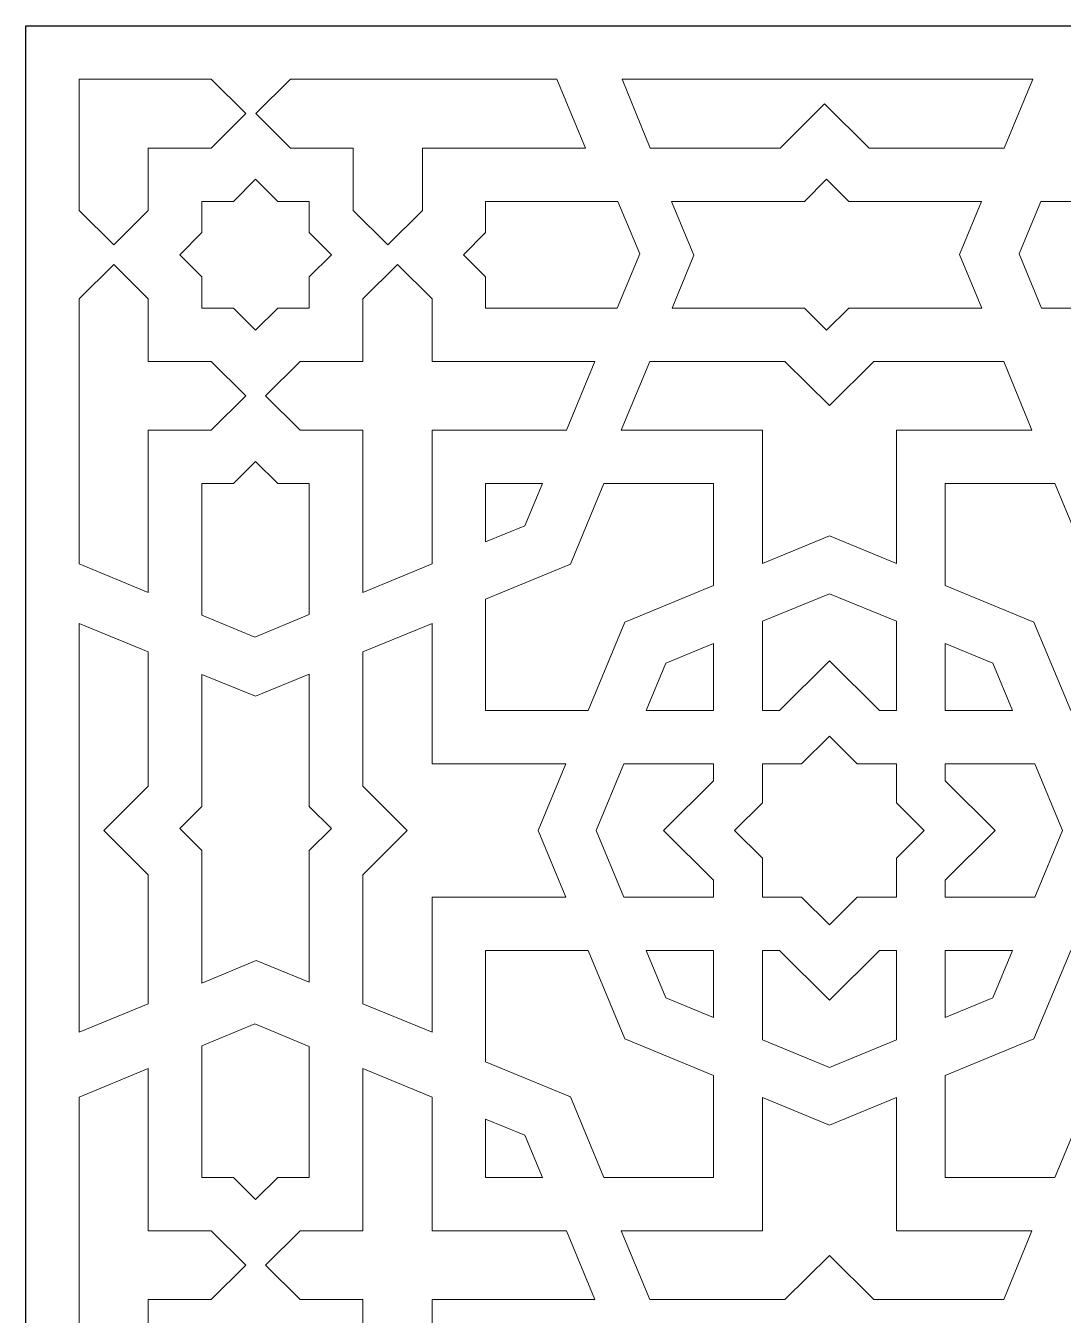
# Model space of a CAD drawing. Header units: millimetres. Extents: x -336 to 403, y -1299 to 1030.
# Drawn here: x -336 to 141, y 437 to 1030 of the extents above; entities that cross this region are included whole.
import ezdxf

# ---------------------------------------------------------------- set-up
doc = ezdxf.new("R2010")
doc.units = ezdxf.units.MM
doc.header["$MEASUREMENT"] = 0
doc.layers.add('Plan 1', color=7, linetype='Continuous')

msp = doc.modelspace()

# ---------------------------------------------------------------- linework, layer by layer
msp.add_lwpolyline([(-335.87, 1030.36), (403.21, 1030.36), (403.21, -1298.6), (-335.87, -1298.6)], close=True)
at = {"layer": 'Plan 1', "color": 250, "lineweight": 20}
for points, knots in [([(-311.33, 974.15), (-311.33, 974.15), (-311.33, 945.4), (-311.33, 945.4), (-311.33, 945.4), (-311.33, 945.4), (-295.42, 929.57), (-295.42, 929.57), (-295.42, 929.57), (-295.42, 929.57), (-279.52, 945.4), (-279.52, 945.4), (-279.52, 945.4), (-279.52, 945.4), (-279.52, 974.15), (-279.52, 974.15), (-279.52, 974.15), (-279.52, 974.15), (-279.52, 974.15), (-279.52, 974.15), (-279.52, 974.15), (-279.52, 974.15), (-279.52, 974.15), (-279.52, 974.15), (-279.52, 974.15), (-279.52, 974.15), (-250.63, 974.15), (-250.63, 974.15), (-250.63, 974.15), (-250.63, 974.15), (-234.72, 989.98), (-234.72, 989.98), (-234.72, 989.98), (-234.72, 989.98), (-250.63, 1005.82), (-250.63, 1005.82), (-250.63, 1005.82), (-250.63, 1005.82), (-279.52, 1005.82), (-279.52, 1005.82), (-279.52, 1005.82), (-279.52, 1005.82), (-311.33, 1005.82), (-311.33, 1005.82), (-311.33, 1005.82), (-311.33, 1005.82), (-311.33, 974.15), (-311.33, 974.15)], [0, 0, 0, 0, 0.076923, 0.076923, 0.076923, 0.076923, 0.153846, 0.153846, 0.153846, 0.153846, 0.230769, 0.230769, 0.230769, 0.230769, 0.307692, 0.307692, 0.307692, 0.307692, 0.384615, 0.384615, 0.384615, 0.384615, 0.461538, 0.461538, 0.461538, 0.461538, 0.538462, 0.538462, 0.538462, 0.538462, 0.615385, 0.615385, 0.615385, 0.615385, 0.692308, 0.692308, 0.692308, 0.692308, 0.769231, 0.769231, 0.769231, 0.769231, 0.846154, 0.846154, 0.846154, 0.846154, 1, 1, 1, 1]), ([(-153.46, 974.15), (-153.46, 974.15), (-153.46, 945.4), (-153.46, 945.4), (-153.46, 945.4), (-153.46, 945.4), (-169.36, 929.57), (-169.36, 929.57), (-169.36, 929.57), (-169.36, 929.57), (-185.27, 945.4), (-185.27, 945.4), (-185.27, 945.4), (-185.27, 945.4), (-185.27, 974.15), (-185.27, 974.15), (-185.27, 974.15), (-185.27, 974.15), (-185.27, 974.15), (-185.27, 974.15), (-185.27, 974.15), (-185.27, 974.15), (-185.27, 974.15), (-185.27, 974.15), (-185.27, 974.15), (-185.27, 974.15), (-214.16, 974.15), (-214.16, 974.15), (-214.16, 974.15), (-214.16, 974.15), (-230.06, 989.98), (-230.06, 989.98), (-230.06, 989.98), (-230.06, 989.98), (-214.16, 1005.82), (-214.16, 1005.82), (-214.16, 1005.82), (-214.16, 1005.82), (-185.27, 1005.82), (-185.27, 1005.82), (-185.27, 1005.82), (-185.27, 1005.82), (-153.46, 1005.82), (-153.46, 1005.82), (-153.46, 1005.82), (-153.46, 1005.82), (-92.5, 1005.82), (-92.5, 1005.82), (-92.5, 1005.82), (-92.5, 1005.82), (-92.5, 1005.82), (-92.5, 1005.82), (-92.5, 1005.82), (-92.5, 1005.82), (-91.68, 1005.82), (-91.68, 1005.82), (-91.68, 1005.82), (-91.68, 1005.82), (-78.5, 974.15), (-78.5, 974.15), (-78.5, 974.15), (-78.5, 974.15), (-79.32, 974.15), (-79.32, 974.15), (-79.32, 974.15), (-79.32, 974.15), (-79.32, 974.15), (-79.32, 974.15), (-79.32, 974.15), (-79.32, 974.15), (-153.46, 974.15), (-153.46, 974.15)], [0, 0, 0, 0, 0.052632, 0.052632, 0.052632, 0.052632, 0.105263, 0.105263, 0.105263, 0.105263, 0.157895, 0.157895, 0.157895, 0.157895, 0.210526, 0.210526, 0.210526, 0.210526, 0.263158, 0.263158, 0.263158, 0.263158, 0.315789, 0.315789, 0.315789, 0.315789, 0.368421, 0.368421, 0.368421, 0.368421, 0.421053, 0.421053, 0.421053, 0.421053, 0.473684, 0.473684, 0.473684, 0.473684, 0.526316, 0.526316, 0.526316, 0.526316, 0.578947, 0.578947, 0.578947, 0.578947, 0.631579, 0.631579, 0.631579, 0.631579, 0.684211, 0.684211, 0.684211, 0.684211, 0.736842, 0.736842, 0.736842, 0.736842, 0.789474, 0.789474, 0.789474, 0.789474, 0.842105, 0.842105, 0.842105, 0.842105, 0.894737, 0.894737, 0.894737, 0.894737, 1, 1, 1, 1]), ([(-61.68, 1005.81), (-61.68, 1005.81), (-48.69, 974.15), (-48.69, 974.15), (-48.69, 974.15), (-48.69, 974.15), (11.05, 974.15), (11.05, 974.15), (11.05, 974.15), (11.05, 974.15), (31.48, 994.49), (31.48, 994.49), (31.48, 994.49), (31.48, 994.49), (51.91, 974.15), (51.91, 974.15), (51.91, 974.15), (51.91, 974.15), (113.98, 974.15), (113.98, 974.15), (113.98, 974.15), (113.98, 974.15), (127.16, 1005.82), (127.16, 1005.82), (127.16, 1005.82), (127.16, 1005.82), (62.3, 1005.81), (62.3, 1005.81), (62.3, 1005.81), (62.3, 1005.81), (0.66, 1005.81), (0.66, 1005.81), (0.66, 1005.81), (0.66, 1005.81), (-61.68, 1005.81), (-61.68, 1005.81)], [0, 0, 0, 0, 0.1, 0.1, 0.1, 0.1, 0.2, 0.2, 0.2, 0.2, 0.3, 0.3, 0.3, 0.3, 0.4, 0.4, 0.4, 0.4, 0.5, 0.5, 0.5, 0.5, 0.6, 0.6, 0.6, 0.6, 0.7, 0.7, 0.7, 0.7, 0.8, 0.8, 0.8, 0.8, 1, 1, 1, 1]), ([(-254.86, 949.61), (-254.86, 949.61), (-240.41, 949.61), (-240.41, 949.61), (-240.41, 949.61), (-240.41, 949.61), (-230.2, 959.78), (-230.2, 959.78), (-230.2, 959.78), (-230.2, 959.78), (-219.99, 949.61), (-219.99, 949.61), (-219.99, 949.61), (-219.99, 949.61), (-205.54, 949.61), (-205.54, 949.61), (-205.54, 949.61), (-205.54, 949.61), (-205.54, 935.23), (-205.54, 935.23), (-205.54, 935.23), (-205.54, 935.23), (-195.33, 925.07), (-195.33, 925.07), (-195.33, 925.07), (-195.33, 925.07), (-205.54, 914.9), (-205.54, 914.9), (-205.54, 914.9), (-205.54, 914.9), (-205.54, 900.53), (-205.54, 900.53), (-205.54, 900.53), (-205.54, 900.53), (-219.99, 900.53), (-219.99, 900.53), (-219.99, 900.53), (-219.99, 900.53), (-230.2, 890.36), (-230.2, 890.36), (-230.2, 890.36), (-230.2, 890.36), (-240.41, 900.53), (-240.41, 900.53), (-240.41, 900.53), (-240.41, 900.53), (-254.86, 900.53), (-254.86, 900.53), (-254.86, 900.53), (-254.86, 900.53), (-254.86, 914.9), (-254.86, 914.9), (-254.86, 914.9), (-254.86, 914.9), (-265.07, 925.07), (-265.07, 925.07), (-265.07, 925.07), (-265.07, 925.07), (-254.86, 935.23), (-254.86, 935.23), (-254.86, 935.23), (-254.86, 935.23), (-254.86, 949.61), (-254.86, 949.61)], [0, 0, 0, 0, 0.058824, 0.058824, 0.058824, 0.058824, 0.117647, 0.117647, 0.117647, 0.117647, 0.176471, 0.176471, 0.176471, 0.176471, 0.235294, 0.235294, 0.235294, 0.235294, 0.294118, 0.294118, 0.294118, 0.294118, 0.352941, 0.352941, 0.352941, 0.352941, 0.411765, 0.411765, 0.411765, 0.411765, 0.470588, 0.470588, 0.470588, 0.470588, 0.529412, 0.529412, 0.529412, 0.529412, 0.588235, 0.588235, 0.588235, 0.588235, 0.647059, 0.647059, 0.647059, 0.647059, 0.705882, 0.705882, 0.705882, 0.705882, 0.764706, 0.764706, 0.764706, 0.764706, 0.823529, 0.823529, 0.823529, 0.823529, 0.882353, 0.882353, 0.882353, 0.882353, 1, 1, 1, 1]), ([(-254.86, 949.61), (-254.86, 949.61), (-240.41, 949.61), (-240.41, 949.61), (-240.41, 949.61), (-240.41, 949.61), (-230.2, 959.78), (-230.2, 959.78), (-230.2, 959.78), (-230.2, 959.78), (-219.99, 949.61), (-219.99, 949.61), (-219.99, 949.61), (-219.99, 949.61), (-205.54, 949.61), (-205.54, 949.61), (-205.54, 949.61), (-205.54, 949.61), (-205.54, 935.23), (-205.54, 935.23), (-205.54, 935.23), (-205.54, 935.23), (-195.33, 925.07), (-195.33, 925.07), (-195.33, 925.07), (-195.33, 925.07), (-205.54, 914.9), (-205.54, 914.9), (-205.54, 914.9), (-205.54, 914.9), (-205.54, 900.53), (-205.54, 900.53), (-205.54, 900.53), (-205.54, 900.53), (-219.99, 900.53), (-219.99, 900.53), (-219.99, 900.53), (-219.99, 900.53), (-230.2, 890.36), (-230.2, 890.36), (-230.2, 890.36), (-230.2, 890.36), (-240.41, 900.53), (-240.41, 900.53), (-240.41, 900.53), (-240.41, 900.53), (-254.86, 900.53), (-254.86, 900.53), (-254.86, 900.53), (-254.86, 900.53), (-254.86, 914.9), (-254.86, 914.9), (-254.86, 914.9), (-254.86, 914.9), (-265.07, 925.07), (-265.07, 925.07), (-265.07, 925.07), (-265.07, 925.07), (-254.86, 935.23), (-254.86, 935.23), (-254.86, 935.23), (-254.86, 935.23), (-254.86, 949.61), (-254.86, 949.61)], [0, 0, 0, 0, 0.058824, 0.058824, 0.058824, 0.058824, 0.117647, 0.117647, 0.117647, 0.117647, 0.176471, 0.176471, 0.176471, 0.176471, 0.235294, 0.235294, 0.235294, 0.235294, 0.294118, 0.294118, 0.294118, 0.294118, 0.352941, 0.352941, 0.352941, 0.352941, 0.411765, 0.411765, 0.411765, 0.411765, 0.470588, 0.470588, 0.470588, 0.470588, 0.529412, 0.529412, 0.529412, 0.529412, 0.588235, 0.588235, 0.588235, 0.588235, 0.647059, 0.647059, 0.647059, 0.647059, 0.705882, 0.705882, 0.705882, 0.705882, 0.764706, 0.764706, 0.764706, 0.764706, 0.823529, 0.823529, 0.823529, 0.823529, 0.882353, 0.882353, 0.882353, 0.882353, 1, 1, 1, 1]), ([(22.17, 900.53), (22.17, 900.53), (32.39, 890.36), (32.39, 890.36), (32.39, 890.36), (32.39, 890.36), (42.6, 900.53), (42.6, 900.53), (42.6, 900.53), (42.6, 900.53), (103.77, 900.53), (103.77, 900.53), (103.77, 900.53), (103.77, 900.53), (93.53, 925.13), (93.53, 925.13), (93.53, 925.13), (93.53, 925.13), (103.57, 949.61), (103.57, 949.61), (103.57, 949.61), (103.57, 949.61), (42.6, 949.61), (42.6, 949.61), (42.6, 949.61), (42.6, 949.61), (32.39, 959.78), (32.39, 959.78), (32.39, 959.78), (32.39, 959.78), (22.17, 949.61), (22.17, 949.61), (22.17, 949.61), (22.17, 949.61), (-38.99, 949.61), (-38.99, 949.61), (-38.99, 949.61), (-38.99, 949.61), (-28.66, 924.79), (-28.66, 924.79), (-28.66, 924.79), (-28.66, 924.79), (-38.62, 900.53), (-38.62, 900.53), (-38.62, 900.53), (-38.62, 900.53), (22.17, 900.53), (22.17, 900.53)], [0, 0, 0, 0, 0.076923, 0.076923, 0.076923, 0.076923, 0.153846, 0.153846, 0.153846, 0.153846, 0.230769, 0.230769, 0.230769, 0.230769, 0.307692, 0.307692, 0.307692, 0.307692, 0.384615, 0.384615, 0.384615, 0.384615, 0.461538, 0.461538, 0.461538, 0.461538, 0.538462, 0.538462, 0.538462, 0.538462, 0.615385, 0.615385, 0.615385, 0.615385, 0.692308, 0.692308, 0.692308, 0.692308, 0.769231, 0.769231, 0.769231, 0.769231, 0.846154, 0.846154, 0.846154, 0.846154, 1, 1, 1, 1]), ([(-124.42, 900.53), (-124.42, 900.53), (-124.42, 914.9), (-124.42, 914.9), (-124.42, 914.9), (-124.42, 914.9), (-134.63, 925.07), (-134.63, 925.07), (-134.63, 925.07), (-134.63, 925.07), (-124.42, 935.23), (-124.42, 935.23), (-124.42, 935.23), (-124.42, 935.23), (-124.42, 949.61), (-124.42, 949.61), (-124.42, 949.61), (-124.42, 949.61), (-63.57, 949.61), (-63.57, 949.61), (-63.57, 949.61), (-63.57, 949.61), (-53.52, 925.48), (-53.52, 925.48), (-53.52, 925.48), (-53.52, 925.48), (-63.91, 900.53), (-63.91, 900.53), (-63.91, 900.53), (-63.91, 900.53), (-124.42, 900.53), (-124.42, 900.53)], [0, 0, 0, 0, 0.111111, 0.111111, 0.111111, 0.111111, 0.222222, 0.222222, 0.222222, 0.222222, 0.333333, 0.333333, 0.333333, 0.333333, 0.444444, 0.444444, 0.444444, 0.444444, 0.555556, 0.555556, 0.555556, 0.555556, 0.666667, 0.666667, 0.666667, 0.666667, 0.777778, 0.777778, 0.777778, 0.777778, 1, 1, 1, 1]), ([(191.76, 900.53), (191.76, 900.53), (191.76, 914.9), (191.76, 914.9), (191.76, 914.9), (191.76, 914.9), (201.97, 925.07), (201.97, 925.07), (201.97, 925.07), (201.97, 925.07), (191.76, 935.23), (191.76, 935.23), (191.76, 935.23), (191.76, 935.23), (191.76, 949.61), (191.76, 949.61), (191.76, 949.61), (191.76, 949.61), (130.91, 949.61), (130.91, 949.61), (130.91, 949.61), (130.91, 949.61), (120.87, 925.48), (120.87, 925.48), (120.87, 925.48), (120.87, 925.48), (131.25, 900.53), (131.25, 900.53), (131.25, 900.53), (131.25, 900.53), (191.76, 900.53), (191.76, 900.53)], [0, 0, 0, 0, 0.111111, 0.111111, 0.111111, 0.111111, 0.222222, 0.222222, 0.222222, 0.222222, 0.333333, 0.333333, 0.333333, 0.333333, 0.444444, 0.444444, 0.444444, 0.444444, 0.555556, 0.555556, 0.555556, 0.555556, 0.666667, 0.666667, 0.666667, 0.666667, 0.777778, 0.777778, 0.777778, 0.777778, 1, 1, 1, 1]), ([(-279.52, 844.32), (-279.52, 844.32), (-250.63, 844.32), (-250.63, 844.32), (-250.63, 844.32), (-250.63, 844.32), (-234.72, 860.15), (-234.72, 860.15), (-234.72, 860.15), (-234.72, 860.15), (-250.63, 875.99), (-250.63, 875.99), (-250.63, 875.99), (-250.63, 875.99), (-279.52, 875.98), (-279.52, 875.98), (-279.52, 875.98), (-279.52, 875.98), (-279.52, 875.98), (-279.52, 875.98), (-279.52, 875.98), (-279.52, 875.98), (-279.52, 875.98), (-279.52, 875.98), (-279.52, 875.98), (-279.52, 875.98), (-279.52, 904.74), (-279.52, 904.74), (-279.52, 904.74), (-279.52, 904.74), (-295.42, 920.57), (-295.42, 920.57), (-295.42, 920.57), (-295.42, 920.57), (-311.33, 904.74), (-311.33, 904.74), (-311.33, 904.74), (-311.33, 904.74), (-311.33, 875.98), (-311.33, 875.98), (-311.33, 875.98), (-311.33, 875.98), (-311.33, 844.32), (-311.33, 844.32), (-311.33, 844.32), (-311.33, 844.32), (-311.33, 783.65), (-311.33, 783.65), (-311.33, 783.65), (-311.33, 783.65), (-311.33, 783.65), (-311.33, 783.65), (-311.33, 783.65), (-311.33, 783.65), (-311.33, 782.84), (-311.33, 782.84), (-311.33, 782.84), (-311.33, 782.84), (-279.52, 769.72), (-279.52, 769.72), (-279.52, 769.72), (-279.52, 769.72), (-279.52, 770.54), (-279.52, 770.54), (-279.52, 770.54), (-279.52, 770.54), (-279.52, 770.54), (-279.52, 770.54), (-279.52, 770.54), (-279.52, 770.54), (-279.52, 844.32), (-279.52, 844.32)], [0, 0, 0, 0, 0.052632, 0.052632, 0.052632, 0.052632, 0.105263, 0.105263, 0.105263, 0.105263, 0.157895, 0.157895, 0.157895, 0.157895, 0.210526, 0.210526, 0.210526, 0.210526, 0.263158, 0.263158, 0.263158, 0.263158, 0.315789, 0.315789, 0.315789, 0.315789, 0.368421, 0.368421, 0.368421, 0.368421, 0.421053, 0.421053, 0.421053, 0.421053, 0.473684, 0.473684, 0.473684, 0.473684, 0.526316, 0.526316, 0.526316, 0.526316, 0.578947, 0.578947, 0.578947, 0.578947, 0.631579, 0.631579, 0.631579, 0.631579, 0.684211, 0.684211, 0.684211, 0.684211, 0.736842, 0.736842, 0.736842, 0.736842, 0.789474, 0.789474, 0.789474, 0.789474, 0.842105, 0.842105, 0.842105, 0.842105, 0.894737, 0.894737, 0.894737, 0.894737, 1, 1, 1, 1]), ([(-180.88, 844.32), (-180.88, 844.32), (-209.77, 844.32), (-209.77, 844.32), (-209.77, 844.32), (-209.77, 844.32), (-225.68, 860.15), (-225.68, 860.15), (-225.68, 860.15), (-225.68, 860.15), (-209.77, 875.99), (-209.77, 875.99), (-209.77, 875.99), (-209.77, 875.99), (-180.88, 875.98), (-180.88, 875.98), (-180.88, 875.98), (-180.88, 875.98), (-180.88, 875.98), (-180.88, 875.98), (-180.88, 875.98), (-180.88, 875.98), (-180.88, 875.98), (-180.88, 875.98), (-180.88, 875.98), (-180.88, 875.98), (-180.89, 904.74), (-180.89, 904.74), (-180.89, 904.74), (-180.89, 904.74), (-164.98, 920.57), (-164.98, 920.57), (-164.98, 920.57), (-164.98, 920.57), (-149.07, 904.74), (-149.07, 904.74), (-149.07, 904.74), (-149.07, 904.74), (-149.07, 875.98), (-149.07, 875.98), (-149.07, 875.98), (-149.07, 875.98), (-74.94, 875.98), (-74.94, 875.98), (-74.94, 875.98), (-74.94, 875.98), (-74.94, 875.98), (-74.94, 875.98), (-74.94, 875.98), (-74.94, 875.98), (-74.12, 875.98), (-74.12, 875.98), (-74.12, 875.98), (-74.12, 875.98), (-87.3, 844.32), (-87.3, 844.32), (-87.3, 844.32), (-87.3, 844.32), (-88.12, 844.32), (-88.12, 844.32), (-88.12, 844.32), (-88.12, 844.32), (-88.12, 844.32), (-88.12, 844.32), (-88.12, 844.32), (-88.12, 844.32), (-149.07, 844.32), (-149.07, 844.32), (-149.07, 844.32), (-149.07, 844.32), (-149.07, 783.65), (-149.07, 783.65), (-149.07, 783.65), (-149.07, 783.65), (-149.07, 783.65), (-149.07, 783.65), (-149.07, 783.65), (-149.07, 783.65), (-149.07, 782.84), (-149.07, 782.84), (-149.07, 782.84), (-149.07, 782.84), (-180.88, 769.72), (-180.88, 769.72), (-180.88, 769.72), (-180.88, 769.72), (-180.88, 770.54), (-180.88, 770.54), (-180.88, 770.54), (-180.88, 770.54), (-180.88, 770.54), (-180.88, 770.54), (-180.88, 770.54), (-180.88, 770.54), (-180.88, 844.32), (-180.88, 844.32)], [0, 0, 0, 0, 0.04, 0.04, 0.04, 0.04, 0.08, 0.08, 0.08, 0.08, 0.12, 0.12, 0.12, 0.12, 0.16, 0.16, 0.16, 0.16, 0.2, 0.2, 0.2, 0.2, 0.24, 0.24, 0.24, 0.24, 0.28, 0.28, 0.28, 0.28, 0.32, 0.32, 0.32, 0.32, 0.36, 0.36, 0.36, 0.36, 0.4, 0.4, 0.4, 0.4, 0.44, 0.44, 0.44, 0.44, 0.48, 0.48, 0.48, 0.48, 0.52, 0.52, 0.52, 0.52, 0.56, 0.56, 0.56, 0.56, 0.6, 0.6, 0.6, 0.6, 0.64, 0.64, 0.64, 0.64, 0.68, 0.68, 0.68, 0.68, 0.72, 0.72, 0.72, 0.72, 0.76, 0.76, 0.76, 0.76, 0.8, 0.8, 0.8, 0.8, 0.84, 0.84, 0.84, 0.84, 0.88, 0.88, 0.88, 0.88, 0.92, 0.92, 0.92, 0.92, 1, 1, 1, 1]), ([(126.83, 844.32), (126.83, 844.32), (113.84, 875.98), (113.84, 875.98), (113.84, 875.98), (113.84, 875.98), (54.1, 875.98), (54.1, 875.98), (54.1, 875.98), (54.1, 875.98), (33.67, 855.65), (33.67, 855.65), (33.67, 855.65), (33.67, 855.65), (13.24, 875.98), (13.24, 875.98), (13.24, 875.98), (13.24, 875.98), (-48.83, 875.98), (-48.83, 875.98), (-48.83, 875.98), (-48.83, 875.98), (-62.01, 844.32), (-62.01, 844.32), (-62.01, 844.32), (-62.01, 844.32), (2.85, 844.32), (2.85, 844.32), (2.85, 844.32), (2.85, 844.32), (2.85, 783.04), (2.85, 783.04), (2.85, 783.04), (2.85, 783.04), (33.67, 795.74), (33.67, 795.74), (33.67, 795.74), (33.67, 795.74), (64.49, 783.04), (64.49, 783.04), (64.49, 783.04), (64.49, 783.04), (64.49, 844.32), (64.49, 844.32), (64.49, 844.32), (64.49, 844.32), (126.83, 844.32), (126.83, 844.32)], [0, 0, 0, 0, 0.076923, 0.076923, 0.076923, 0.076923, 0.153846, 0.153846, 0.153846, 0.153846, 0.230769, 0.230769, 0.230769, 0.230769, 0.307692, 0.307692, 0.307692, 0.307692, 0.384615, 0.384615, 0.384615, 0.384615, 0.461538, 0.461538, 0.461538, 0.461538, 0.538462, 0.538462, 0.538462, 0.538462, 0.615385, 0.615385, 0.615385, 0.615385, 0.692308, 0.692308, 0.692308, 0.692308, 0.769231, 0.769231, 0.769231, 0.769231, 0.846154, 0.846154, 0.846154, 0.846154, 1, 1, 1, 1]), ([(-205.54, 819.78), (-205.54, 819.78), (-219.99, 819.78), (-219.99, 819.78), (-219.99, 819.78), (-219.99, 819.78), (-230.2, 829.95), (-230.2, 829.95), (-230.2, 829.95), (-230.2, 829.95), (-240.41, 819.78), (-240.41, 819.78), (-240.41, 819.78), (-240.41, 819.78), (-254.86, 819.78), (-254.86, 819.78), (-254.86, 819.78), (-254.86, 819.78), (-254.86, 759.22), (-254.86, 759.22), (-254.86, 759.22), (-254.86, 759.22), (-230.61, 749.22), (-230.61, 749.22), (-230.61, 749.22), (-230.61, 749.22), (-205.54, 759.56), (-205.54, 759.56), (-205.54, 759.56), (-205.54, 759.56), (-205.54, 819.78), (-205.54, 819.78)], [0, 0, 0, 0, 0.111111, 0.111111, 0.111111, 0.111111, 0.222222, 0.222222, 0.222222, 0.222222, 0.333333, 0.333333, 0.333333, 0.333333, 0.444444, 0.444444, 0.444444, 0.444444, 0.555556, 0.555556, 0.555556, 0.555556, 0.666667, 0.666667, 0.666667, 0.666667, 0.777778, 0.777778, 0.777778, 0.777778, 1, 1, 1, 1]), ([(-98.33, 819.78), (-98.33, 819.78), (-106.38, 800.44), (-106.38, 800.44), (-106.38, 800.44), (-106.38, 800.44), (-124.42, 793), (-124.42, 793), (-124.42, 793), (-124.42, 793), (-124.42, 819.78), (-124.42, 819.78), (-124.42, 819.78), (-124.42, 819.78), (-98.33, 819.78), (-98.33, 819.78)], [0, 0, 0, 0, 0.2, 0.2, 0.2, 0.2, 0.4, 0.4, 0.4, 0.4, 0.6, 0.6, 0.6, 0.6, 1, 1, 1, 1]), ([(-19.62, 819.78), (-19.62, 819.78), (-19.62, 772.87), (-19.62, 772.87), (-19.62, 772.87), (-19.62, 772.87), (-60.39, 756.06), (-60.39, 756.06), (-60.39, 756.06), (-60.39, 756.06), (-77.28, 715.48), (-77.28, 715.48), (-77.28, 715.48), (-77.28, 715.48), (-124.42, 715.48), (-124.42, 715.48), (-124.42, 715.48), (-124.42, 715.48), (-124.42, 766.67), (-124.42, 766.67), (-124.42, 766.67), (-124.42, 766.67), (-85.45, 782.74), (-85.45, 782.74), (-85.45, 782.74), (-85.45, 782.74), (-70.03, 819.78), (-70.03, 819.78), (-70.03, 819.78), (-70.03, 819.78), (-19.62, 819.78), (-19.62, 819.78)], [0, 0, 0, 0, 0.111111, 0.111111, 0.111111, 0.111111, 0.222222, 0.222222, 0.222222, 0.222222, 0.333333, 0.333333, 0.333333, 0.333333, 0.444444, 0.444444, 0.444444, 0.444444, 0.555556, 0.555556, 0.555556, 0.555556, 0.666667, 0.666667, 0.666667, 0.666667, 0.777778, 0.777778, 0.777778, 0.777778, 1, 1, 1, 1]), ([(86.96, 819.78), (86.96, 819.78), (86.96, 772.87), (86.96, 772.87), (86.96, 772.87), (86.96, 772.87), (127.74, 756.06), (127.74, 756.06), (127.74, 756.06), (127.74, 756.06), (144.63, 715.48), (144.63, 715.48), (144.63, 715.48), (144.63, 715.48), (191.76, 715.48), (191.76, 715.48), (191.76, 715.48), (191.76, 715.48), (191.76, 766.67), (191.76, 766.67), (191.76, 766.67), (191.76, 766.67), (152.79, 782.74), (152.79, 782.74), (152.79, 782.74), (152.79, 782.74), (137.37, 819.78), (137.37, 819.78), (137.37, 819.78), (137.37, 819.78), (86.96, 819.78), (86.96, 819.78)], [0, 0, 0, 0, 0.111111, 0.111111, 0.111111, 0.111111, 0.222222, 0.222222, 0.222222, 0.222222, 0.333333, 0.333333, 0.333333, 0.333333, 0.444444, 0.444444, 0.444444, 0.444444, 0.555556, 0.555556, 0.555556, 0.555556, 0.666667, 0.666667, 0.666667, 0.666667, 0.777778, 0.777778, 0.777778, 0.777778, 1, 1, 1, 1]), ([(64.49, 715.48), (64.49, 715.48), (56.65, 715.48), (56.65, 715.48), (56.65, 715.48), (56.65, 715.48), (33.67, 738.35), (33.67, 738.35), (33.67, 738.35), (33.67, 738.35), (10.69, 715.48), (10.69, 715.48), (10.69, 715.48), (10.69, 715.48), (2.85, 715.48), (2.85, 715.48), (2.85, 715.48), (2.85, 715.48), (2.85, 756.47), (2.85, 756.47), (2.85, 756.47), (2.85, 756.47), (33.67, 769.18), (33.67, 769.18), (33.67, 769.18), (33.67, 769.18), (64.49, 756.47), (64.49, 756.47), (64.49, 756.47), (64.49, 756.47), (64.49, 715.48), (64.49, 715.48)], [0, 0, 0, 0, 0.111111, 0.111111, 0.111111, 0.111111, 0.222222, 0.222222, 0.222222, 0.222222, 0.333333, 0.333333, 0.333333, 0.333333, 0.444444, 0.444444, 0.444444, 0.444444, 0.555556, 0.555556, 0.555556, 0.555556, 0.666667, 0.666667, 0.666667, 0.666667, 0.777778, 0.777778, 0.777778, 0.777778, 1, 1, 1, 1]), ([(-311.33, 567.54), (-311.33, 567.54), (-279.52, 580.47), (-279.52, 580.47), (-279.52, 580.47), (-279.52, 580.47), (-279.52, 639.92), (-279.52, 639.92), (-279.52, 639.92), (-279.52, 639.92), (-299.94, 660.26), (-299.94, 660.26), (-299.94, 660.26), (-299.94, 660.26), (-279.52, 680.59), (-279.52, 680.59), (-279.52, 680.59), (-279.52, 680.59), (-279.52, 742.37), (-279.52, 742.37), (-279.52, 742.37), (-279.52, 742.37), (-311.33, 755.48), (-311.33, 755.48), (-311.33, 755.48), (-311.33, 755.48), (-311.33, 690.93), (-311.33, 690.93), (-311.33, 690.93), (-311.33, 690.93), (-311.33, 629.58), (-311.33, 629.58), (-311.33, 629.58), (-311.33, 629.58), (-311.33, 567.54), (-311.33, 567.54)], [0, 0, 0, 0, 0.1, 0.1, 0.1, 0.1, 0.2, 0.2, 0.2, 0.2, 0.3, 0.3, 0.3, 0.3, 0.4, 0.4, 0.4, 0.4, 0.5, 0.5, 0.5, 0.5, 0.6, 0.6, 0.6, 0.6, 0.7, 0.7, 0.7, 0.7, 0.8, 0.8, 0.8, 0.8, 1, 1, 1, 1]), ([(-149.07, 567.54), (-149.07, 567.54), (-180.88, 580.47), (-180.88, 580.47), (-180.88, 580.47), (-180.88, 580.47), (-180.88, 639.92), (-180.88, 639.92), (-180.88, 639.92), (-180.88, 639.92), (-160.46, 660.26), (-160.46, 660.26), (-160.46, 660.26), (-160.46, 660.26), (-180.88, 680.59), (-180.88, 680.59), (-180.88, 680.59), (-180.88, 680.59), (-180.88, 742.37), (-180.88, 742.37), (-180.88, 742.37), (-180.88, 742.37), (-149.07, 755.48), (-149.07, 755.48), (-149.07, 755.48), (-149.07, 755.48), (-149.07, 690.93), (-149.07, 690.93), (-149.07, 690.93), (-149.07, 690.93), (-87.5, 690.93), (-87.5, 690.93), (-87.5, 690.93), (-87.5, 690.93), (-100.26, 660.26), (-100.26, 660.26), (-100.26, 660.26), (-100.26, 660.26), (-87.5, 629.58), (-87.5, 629.58), (-87.5, 629.58), (-87.5, 629.58), (-149.07, 629.58), (-149.07, 629.58), (-149.07, 629.58), (-149.07, 629.58), (-149.07, 567.54), (-149.07, 567.54)], [0, 0, 0, 0, 0.076923, 0.076923, 0.076923, 0.076923, 0.153846, 0.153846, 0.153846, 0.153846, 0.230769, 0.230769, 0.230769, 0.230769, 0.307692, 0.307692, 0.307692, 0.307692, 0.384615, 0.384615, 0.384615, 0.384615, 0.461538, 0.461538, 0.461538, 0.461538, 0.538462, 0.538462, 0.538462, 0.538462, 0.615385, 0.615385, 0.615385, 0.615385, 0.692308, 0.692308, 0.692308, 0.692308, 0.769231, 0.769231, 0.769231, 0.769231, 0.846154, 0.846154, 0.846154, 0.846154, 1, 1, 1, 1]), ([(-19.62, 715.48), (-19.62, 715.48), (-50.59, 715.48), (-50.59, 715.48), (-50.59, 715.48), (-50.59, 715.48), (-41.52, 737.28), (-41.52, 737.28), (-41.52, 737.28), (-41.52, 737.28), (-19.62, 746.31), (-19.62, 746.31), (-19.62, 746.31), (-19.62, 746.31), (-19.62, 715.48), (-19.62, 715.48)], [0, 0, 0, 0, 0.2, 0.2, 0.2, 0.2, 0.4, 0.4, 0.4, 0.4, 0.6, 0.6, 0.6, 0.6, 1, 1, 1, 1]), ([(86.96, 715.48), (86.96, 715.48), (117.94, 715.48), (117.94, 715.48), (117.94, 715.48), (117.94, 715.48), (108.86, 737.28), (108.86, 737.28), (108.86, 737.28), (108.86, 737.28), (86.96, 746.31), (86.96, 746.31), (86.96, 746.31), (86.96, 746.31), (86.96, 715.48), (86.96, 715.48)], [0, 0, 0, 0, 0.2, 0.2, 0.2, 0.2, 0.4, 0.4, 0.4, 0.4, 0.6, 0.6, 0.6, 0.6, 1, 1, 1, 1]), ([(-205.54, 650.99), (-205.54, 650.99), (-195.33, 661.16), (-195.33, 661.16), (-195.33, 661.16), (-195.33, 661.16), (-205.54, 671.32), (-205.54, 671.32), (-205.54, 671.32), (-205.54, 671.32), (-205.54, 732.2), (-205.54, 732.2), (-205.54, 732.2), (-205.54, 732.2), (-230.27, 722.01), (-230.27, 722.01), (-230.27, 722.01), (-230.27, 722.01), (-254.86, 732.01), (-254.86, 732.01), (-254.86, 732.01), (-254.86, 732.01), (-254.86, 671.32), (-254.86, 671.32), (-254.86, 671.32), (-254.86, 671.32), (-265.07, 661.16), (-265.07, 661.16), (-265.07, 661.16), (-265.07, 661.16), (-254.86, 650.99), (-254.86, 650.99), (-254.86, 650.99), (-254.86, 650.99), (-254.86, 590.11), (-254.86, 590.11), (-254.86, 590.11), (-254.86, 590.11), (-229.92, 600.4), (-229.92, 600.4), (-229.92, 600.4), (-229.92, 600.4), (-205.54, 590.49), (-205.54, 590.49), (-205.54, 590.49), (-205.54, 590.49), (-205.54, 650.99), (-205.54, 650.99)], [0, 0, 0, 0, 0.076923, 0.076923, 0.076923, 0.076923, 0.153846, 0.153846, 0.153846, 0.153846, 0.230769, 0.230769, 0.230769, 0.230769, 0.307692, 0.307692, 0.307692, 0.307692, 0.384615, 0.384615, 0.384615, 0.384615, 0.461538, 0.461538, 0.461538, 0.461538, 0.538462, 0.538462, 0.538462, 0.538462, 0.615385, 0.615385, 0.615385, 0.615385, 0.692308, 0.692308, 0.692308, 0.692308, 0.769231, 0.769231, 0.769231, 0.769231, 0.846154, 0.846154, 0.846154, 0.846154, 1, 1, 1, 1]), ([(77.26, 660.26), (77.26, 660.26), (77.26, 660.26), (77.26, 660.26), (77.26, 660.26), (77.26, 660.26), (77.26, 660.26), (77.26, 660.26), (77.26, 660.26), (77.26, 660.26), (77.26, 660.26), (77.26, 660.26), (77.26, 660.26), (77.26, 660.26), (64.49, 672.96), (64.49, 672.96), (64.49, 672.96), (64.49, 672.96), (64.49, 690.93), (64.49, 690.93), (64.49, 690.93), (64.49, 690.93), (64.49, 690.93), (64.49, 690.93), (64.49, 690.93), (64.49, 690.93), (46.44, 690.93), (46.44, 690.93), (46.44, 690.93), (46.44, 690.93), (33.67, 703.64), (33.67, 703.64), (33.67, 703.64), (33.67, 703.64), (33.67, 703.64), (33.67, 703.64), (33.67, 703.64), (33.67, 703.64), (20.9, 690.93), (20.9, 690.93), (20.9, 690.93), (20.9, 690.93), (2.85, 690.93), (2.85, 690.93), (2.85, 690.93), (2.85, 690.93), (2.85, 690.93), (2.85, 690.93), (2.85, 690.93), (2.85, 690.93), (2.85, 690.93), (2.85, 690.93), (2.85, 690.93), (2.85, 690.93), (2.85, 672.96), (2.85, 672.96), (2.85, 672.96), (2.85, 672.96), (-9.92, 660.26), (-9.92, 660.26), (-9.92, 660.26), (-9.92, 660.26), (-9.92, 660.26), (-9.92, 660.26), (-9.92, 660.26), (-9.92, 660.26), (-9.92, 660.26), (-9.92, 660.26), (-9.92, 660.26), (-9.92, 660.26), (-9.92, 660.26), (-9.92, 660.26), (-9.92, 660.26), (-9.92, 660.26), (-9.92, 660.26), (-9.92, 660.26), (-9.92, 660.26), (-9.92, 660.26), (-9.92, 660.26), (-9.92, 660.26), (-9.92, 660.26), (-9.92, 660.26), (-9.92, 660.26), (-9.92, 660.26), (-9.92, 660.26), (-9.92, 660.26), (-9.92, 660.26), (-9.92, 660.26), (-9.92, 660.26), (-9.92, 660.26), (2.85, 647.55), (2.85, 647.55), (2.85, 647.55), (2.85, 647.55), (2.85, 629.58), (2.85, 629.58), (2.85, 629.58), (2.85, 629.58), (2.85, 629.58), (2.85, 629.58), (2.85, 629.58), (2.85, 629.58), (20.9, 629.58), (20.9, 629.58), (20.9, 629.58), (20.9, 629.58), (33.67, 616.87), (33.67, 616.87), (33.67, 616.87), (33.67, 616.87), (33.67, 616.87), (33.67, 616.87), (33.67, 616.87), (33.67, 616.87), (33.67, 616.87), (33.67, 616.87), (33.67, 616.87), (33.67, 616.87), (46.44, 629.58), (46.44, 629.58), (46.44, 629.58), (46.44, 629.58), (64.49, 629.58), (64.49, 629.58), (64.49, 629.58), (64.49, 629.58), (64.49, 629.58), (64.49, 629.58), (64.49, 629.58), (64.49, 629.58), (64.49, 629.58), (64.49, 629.58), (64.49, 629.58), (64.49, 629.58), (64.49, 629.58), (64.49, 629.58), (64.49, 629.58), (64.49, 629.58), (64.49, 629.58), (64.49, 629.58), (64.49, 629.58), (64.49, 629.58), (64.49, 647.55), (64.49, 647.55), (64.49, 647.55), (64.49, 647.55), (77.26, 660.26), (77.26, 660.26), (77.26, 660.26), (77.26, 660.26), (77.26, 660.26), (77.26, 660.26), (77.26, 660.26), (77.26, 660.26), (77.26, 660.26), (77.26, 660.26)], [0, 0, 0, 0, 0.025, 0.025, 0.025, 0.025, 0.05, 0.05, 0.05, 0.05, 0.075, 0.075, 0.075, 0.075, 0.1, 0.1, 0.1, 0.1, 0.125, 0.125, 0.125, 0.125, 0.15, 0.15, 0.15, 0.15, 0.175, 0.175, 0.175, 0.175, 0.2, 0.2, 0.2, 0.2, 0.225, 0.225, 0.225, 0.225, 0.25, 0.25, 0.25, 0.25, 0.275, 0.275, 0.275, 0.275, 0.3, 0.3, 0.3, 0.3, 0.325, 0.325, 0.325, 0.325, 0.35, 0.35, 0.35, 0.35, 0.375, 0.375, 0.375, 0.375, 0.4, 0.4, 0.4, 0.4, 0.425, 0.425, 0.425, 0.425, 0.45, 0.45, 0.45, 0.45, 0.475, 0.475, 0.475, 0.475, 0.5, 0.5, 0.5, 0.5, 0.525, 0.525, 0.525, 0.525, 0.55, 0.55, 0.55, 0.55, 0.575, 0.575, 0.575, 0.575, 0.6, 0.6, 0.6, 0.6, 0.625, 0.625, 0.625, 0.625, 0.65, 0.65, 0.65, 0.65, 0.675, 0.675, 0.675, 0.675, 0.7, 0.7, 0.7, 0.7, 0.725, 0.725, 0.725, 0.725, 0.75, 0.75, 0.75, 0.75, 0.775, 0.775, 0.775, 0.775, 0.8, 0.8, 0.8, 0.8, 0.825, 0.825, 0.825, 0.825, 0.85, 0.85, 0.85, 0.85, 0.875, 0.875, 0.875, 0.875, 0.9, 0.9, 0.9, 0.9, 0.925, 0.925, 0.925, 0.925, 0.95, 0.95, 0.95, 0.95, 1, 1, 1, 1]), ([(-19.62, 629.58), (-19.62, 629.58), (-19.62, 637.38), (-19.62, 637.38), (-19.62, 637.38), (-19.62, 637.38), (-42.6, 660.26), (-42.6, 660.26), (-42.6, 660.26), (-42.6, 660.26), (-19.62, 683.13), (-19.62, 683.13), (-19.62, 683.13), (-19.62, 683.13), (-19.62, 690.93), (-19.62, 690.93), (-19.62, 690.93), (-19.62, 690.93), (-60.81, 690.93), (-60.81, 690.93), (-60.81, 690.93), (-60.81, 690.93), (-73.58, 660.26), (-73.58, 660.26), (-73.58, 660.26), (-73.58, 660.26), (-60.81, 629.58), (-60.81, 629.58), (-60.81, 629.58), (-60.81, 629.58), (-19.62, 629.58), (-19.62, 629.58)], [0, 0, 0, 0, 0.111111, 0.111111, 0.111111, 0.111111, 0.222222, 0.222222, 0.222222, 0.222222, 0.333333, 0.333333, 0.333333, 0.333333, 0.444444, 0.444444, 0.444444, 0.444444, 0.555556, 0.555556, 0.555556, 0.555556, 0.666667, 0.666667, 0.666667, 0.666667, 0.777778, 0.777778, 0.777778, 0.777778, 1, 1, 1, 1]), ([(86.96, 629.58), (86.96, 629.58), (86.96, 637.38), (86.96, 637.38), (86.96, 637.38), (86.96, 637.38), (109.94, 660.26), (109.94, 660.26), (109.94, 660.26), (109.94, 660.26), (86.96, 683.13), (86.96, 683.13), (86.96, 683.13), (86.96, 683.13), (86.96, 690.93), (86.96, 690.93), (86.96, 690.93), (86.96, 690.93), (128.15, 690.93), (128.15, 690.93), (128.15, 690.93), (128.15, 690.93), (140.92, 660.26), (140.92, 660.26), (140.92, 660.26), (140.92, 660.26), (128.15, 629.58), (128.15, 629.58), (128.15, 629.58), (128.15, 629.58), (86.96, 629.58), (86.96, 629.58)], [0, 0, 0, 0, 0.111111, 0.111111, 0.111111, 0.111111, 0.222222, 0.222222, 0.222222, 0.222222, 0.333333, 0.333333, 0.333333, 0.333333, 0.444444, 0.444444, 0.444444, 0.444444, 0.555556, 0.555556, 0.555556, 0.555556, 0.666667, 0.666667, 0.666667, 0.666667, 0.777778, 0.777778, 0.777778, 0.777778, 1, 1, 1, 1]), ([(-19.62, 500.73), (-19.62, 500.73), (-19.62, 547.64), (-19.62, 547.64), (-19.62, 547.64), (-19.62, 547.64), (-60.39, 564.45), (-60.39, 564.45), (-60.39, 564.45), (-60.39, 564.45), (-77.28, 605.04), (-77.28, 605.04), (-77.28, 605.04), (-77.28, 605.04), (-124.42, 605.04), (-124.42, 605.04), (-124.42, 605.04), (-124.42, 605.04), (-124.42, 553.84), (-124.42, 553.84), (-124.42, 553.84), (-124.42, 553.84), (-85.45, 537.77), (-85.45, 537.77), (-85.45, 537.77), (-85.45, 537.77), (-70.03, 500.73), (-70.03, 500.73), (-70.03, 500.73), (-70.03, 500.73), (-19.62, 500.73), (-19.62, 500.73)], [0, 0, 0, 0, 0.111111, 0.111111, 0.111111, 0.111111, 0.222222, 0.222222, 0.222222, 0.222222, 0.333333, 0.333333, 0.333333, 0.333333, 0.444444, 0.444444, 0.444444, 0.444444, 0.555556, 0.555556, 0.555556, 0.555556, 0.666667, 0.666667, 0.666667, 0.666667, 0.777778, 0.777778, 0.777778, 0.777778, 1, 1, 1, 1]), ([(-19.62, 605.04), (-19.62, 605.04), (-50.59, 605.04), (-50.59, 605.04), (-50.59, 605.04), (-50.59, 605.04), (-41.52, 583.23), (-41.52, 583.23), (-41.52, 583.23), (-41.52, 583.23), (-19.62, 574.2), (-19.62, 574.2), (-19.62, 574.2), (-19.62, 574.2), (-19.62, 605.04), (-19.62, 605.04)], [0, 0, 0, 0, 0.2, 0.2, 0.2, 0.2, 0.4, 0.4, 0.4, 0.4, 0.6, 0.6, 0.6, 0.6, 1, 1, 1, 1]), ([(64.49, 605.04), (64.49, 605.04), (56.65, 605.04), (56.65, 605.04), (56.65, 605.04), (56.65, 605.04), (33.67, 582.16), (33.67, 582.16), (33.67, 582.16), (33.67, 582.16), (10.69, 605.04), (10.69, 605.04), (10.69, 605.04), (10.69, 605.04), (2.85, 605.04), (2.85, 605.04), (2.85, 605.04), (2.85, 605.04), (2.85, 564.04), (2.85, 564.04), (2.85, 564.04), (2.85, 564.04), (33.67, 551.33), (33.67, 551.33), (33.67, 551.33), (33.67, 551.33), (64.49, 564.04), (64.49, 564.04), (64.49, 564.04), (64.49, 564.04), (64.49, 605.04), (64.49, 605.04)], [0, 0, 0, 0, 0.111111, 0.111111, 0.111111, 0.111111, 0.222222, 0.222222, 0.222222, 0.222222, 0.333333, 0.333333, 0.333333, 0.333333, 0.444444, 0.444444, 0.444444, 0.444444, 0.555556, 0.555556, 0.555556, 0.555556, 0.666667, 0.666667, 0.666667, 0.666667, 0.777778, 0.777778, 0.777778, 0.777778, 1, 1, 1, 1]), ([(86.96, 500.73), (86.96, 500.73), (86.96, 547.64), (86.96, 547.64), (86.96, 547.64), (86.96, 547.64), (127.74, 564.45), (127.74, 564.45), (127.74, 564.45), (127.74, 564.45), (144.63, 605.04), (144.63, 605.04), (144.63, 605.04), (144.63, 605.04), (191.76, 605.04), (191.76, 605.04), (191.76, 605.04), (191.76, 605.04), (191.76, 553.84), (191.76, 553.84), (191.76, 553.84), (191.76, 553.84), (152.79, 537.77), (152.79, 537.77), (152.79, 537.77), (152.79, 537.77), (137.37, 500.73), (137.37, 500.73), (137.37, 500.73), (137.37, 500.73), (86.96, 500.73), (86.96, 500.73)], [0, 0, 0, 0, 0.111111, 0.111111, 0.111111, 0.111111, 0.222222, 0.222222, 0.222222, 0.222222, 0.333333, 0.333333, 0.333333, 0.333333, 0.444444, 0.444444, 0.444444, 0.444444, 0.555556, 0.555556, 0.555556, 0.555556, 0.666667, 0.666667, 0.666667, 0.666667, 0.777778, 0.777778, 0.777778, 0.777778, 1, 1, 1, 1]), ([(86.96, 605.04), (86.96, 605.04), (117.94, 605.04), (117.94, 605.04), (117.94, 605.04), (117.94, 605.04), (108.86, 583.23), (108.86, 583.23), (108.86, 583.23), (108.86, 583.23), (86.96, 574.2), (86.96, 574.2), (86.96, 574.2), (86.96, 574.2), (86.96, 605.04), (86.96, 605.04)], [0, 0, 0, 0, 0.2, 0.2, 0.2, 0.2, 0.4, 0.4, 0.4, 0.4, 0.6, 0.6, 0.6, 0.6, 1, 1, 1, 1]), ([(-205.54, 500.73), (-205.54, 500.73), (-219.99, 500.73), (-219.99, 500.73), (-219.99, 500.73), (-219.99, 500.73), (-230.2, 490.56), (-230.2, 490.56), (-230.2, 490.56), (-230.2, 490.56), (-240.41, 500.73), (-240.41, 500.73), (-240.41, 500.73), (-240.41, 500.73), (-254.86, 500.73), (-254.86, 500.73), (-254.86, 500.73), (-254.86, 500.73), (-254.86, 561.29), (-254.86, 561.29), (-254.86, 561.29), (-254.86, 561.29), (-230.61, 571.29), (-230.61, 571.29), (-230.61, 571.29), (-230.61, 571.29), (-205.54, 560.96), (-205.54, 560.96), (-205.54, 560.96), (-205.54, 560.96), (-205.54, 500.73), (-205.54, 500.73)], [0, 0, 0, 0, 0.111111, 0.111111, 0.111111, 0.111111, 0.222222, 0.222222, 0.222222, 0.222222, 0.333333, 0.333333, 0.333333, 0.333333, 0.444444, 0.444444, 0.444444, 0.444444, 0.555556, 0.555556, 0.555556, 0.555556, 0.666667, 0.666667, 0.666667, 0.666667, 0.777778, 0.777778, 0.777778, 0.777778, 1, 1, 1, 1]), ([(-279.52, 476.19), (-279.52, 476.19), (-250.63, 476.19), (-250.63, 476.19), (-250.63, 476.19), (-250.63, 476.19), (-234.72, 460.36), (-234.72, 460.36), (-234.72, 460.36), (-234.72, 460.36), (-250.63, 444.53), (-250.63, 444.53), (-250.63, 444.53), (-250.63, 444.53), (-279.52, 444.53), (-279.52, 444.53), (-279.52, 444.53), (-279.52, 444.53), (-279.52, 444.53), (-279.52, 444.53), (-279.52, 444.53), (-279.52, 444.53), (-279.52, 444.53), (-279.52, 444.53), (-279.52, 444.53), (-279.52, 444.53), (-279.52, 415.77), (-279.52, 415.77), (-279.52, 415.77), (-279.52, 415.77), (-295.42, 399.94), (-295.42, 399.94), (-295.42, 399.94), (-295.42, 399.94), (-311.33, 415.77), (-311.33, 415.77), (-311.33, 415.77), (-311.33, 415.77), (-311.33, 444.53), (-311.33, 444.53), (-311.33, 444.53), (-311.33, 444.53), (-311.33, 476.19), (-311.33, 476.19), (-311.33, 476.19), (-311.33, 476.19), (-311.33, 536.86), (-311.33, 536.86), (-311.33, 536.86), (-311.33, 536.86), (-311.33, 536.86), (-311.33, 536.86), (-311.33, 536.86), (-311.33, 536.86), (-311.33, 537.67), (-311.33, 537.67), (-311.33, 537.67), (-311.33, 537.67), (-279.52, 550.79), (-279.52, 550.79), (-279.52, 550.79), (-279.52, 550.79), (-279.52, 549.97), (-279.52, 549.97), (-279.52, 549.97), (-279.52, 549.97), (-279.52, 549.97), (-279.52, 549.97), (-279.52, 549.97), (-279.52, 549.97), (-279.52, 476.19), (-279.52, 476.19)], [0, 0, 0, 0, 0.052632, 0.052632, 0.052632, 0.052632, 0.105263, 0.105263, 0.105263, 0.105263, 0.157895, 0.157895, 0.157895, 0.157895, 0.210526, 0.210526, 0.210526, 0.210526, 0.263158, 0.263158, 0.263158, 0.263158, 0.315789, 0.315789, 0.315789, 0.315789, 0.368421, 0.368421, 0.368421, 0.368421, 0.421053, 0.421053, 0.421053, 0.421053, 0.473684, 0.473684, 0.473684, 0.473684, 0.526316, 0.526316, 0.526316, 0.526316, 0.578947, 0.578947, 0.578947, 0.578947, 0.631579, 0.631579, 0.631579, 0.631579, 0.684211, 0.684211, 0.684211, 0.684211, 0.736842, 0.736842, 0.736842, 0.736842, 0.789474, 0.789474, 0.789474, 0.789474, 0.842105, 0.842105, 0.842105, 0.842105, 0.894737, 0.894737, 0.894737, 0.894737, 1, 1, 1, 1]), ([(-180.88, 476.19), (-180.88, 476.19), (-209.77, 476.19), (-209.77, 476.19), (-209.77, 476.19), (-209.77, 476.19), (-225.68, 460.36), (-225.68, 460.36), (-225.68, 460.36), (-225.68, 460.36), (-209.77, 444.53), (-209.77, 444.53), (-209.77, 444.53), (-209.77, 444.53), (-180.88, 444.53), (-180.88, 444.53), (-180.88, 444.53), (-180.88, 444.53), (-180.88, 444.53), (-180.88, 444.53), (-180.88, 444.53), (-180.88, 444.53), (-180.88, 444.53), (-180.88, 444.53), (-180.88, 444.53), (-180.88, 444.53), (-180.89, 415.77), (-180.89, 415.77), (-180.89, 415.77), (-180.89, 415.77), (-164.98, 399.94), (-164.98, 399.94), (-164.98, 399.94), (-164.98, 399.94), (-149.07, 415.77), (-149.07, 415.77), (-149.07, 415.77), (-149.07, 415.77), (-149.07, 444.53), (-149.07, 444.53), (-149.07, 444.53), (-149.07, 444.53), (-74.94, 444.53), (-74.94, 444.53), (-74.94, 444.53), (-74.94, 444.53), (-74.94, 444.53), (-74.94, 444.53), (-74.94, 444.53), (-74.94, 444.53), (-74.12, 444.53), (-74.12, 444.53), (-74.12, 444.53), (-74.12, 444.53), (-87.3, 476.19), (-87.3, 476.19), (-87.3, 476.19), (-87.3, 476.19), (-88.12, 476.19), (-88.12, 476.19), (-88.12, 476.19), (-88.12, 476.19), (-88.12, 476.19), (-88.12, 476.19), (-88.12, 476.19), (-88.12, 476.19), (-149.07, 476.19), (-149.07, 476.19), (-149.07, 476.19), (-149.07, 476.19), (-149.07, 536.86), (-149.07, 536.86), (-149.07, 536.86), (-149.07, 536.86), (-149.07, 536.86), (-149.07, 536.86), (-149.07, 536.86), (-149.07, 536.86), (-149.07, 537.67), (-149.07, 537.67), (-149.07, 537.67), (-149.07, 537.67), (-180.88, 550.79), (-180.88, 550.79), (-180.88, 550.79), (-180.88, 550.79), (-180.88, 549.97), (-180.88, 549.97), (-180.88, 549.97), (-180.88, 549.97), (-180.88, 549.97), (-180.88, 549.97), (-180.88, 549.97), (-180.88, 549.97), (-180.88, 476.19), (-180.88, 476.19)], [0, 0, 0, 0, 0.04, 0.04, 0.04, 0.04, 0.08, 0.08, 0.08, 0.08, 0.12, 0.12, 0.12, 0.12, 0.16, 0.16, 0.16, 0.16, 0.2, 0.2, 0.2, 0.2, 0.24, 0.24, 0.24, 0.24, 0.28, 0.28, 0.28, 0.28, 0.32, 0.32, 0.32, 0.32, 0.36, 0.36, 0.36, 0.36, 0.4, 0.4, 0.4, 0.4, 0.44, 0.44, 0.44, 0.44, 0.48, 0.48, 0.48, 0.48, 0.52, 0.52, 0.52, 0.52, 0.56, 0.56, 0.56, 0.56, 0.6, 0.6, 0.6, 0.6, 0.64, 0.64, 0.64, 0.64, 0.68, 0.68, 0.68, 0.68, 0.72, 0.72, 0.72, 0.72, 0.76, 0.76, 0.76, 0.76, 0.8, 0.8, 0.8, 0.8, 0.84, 0.84, 0.84, 0.84, 0.88, 0.88, 0.88, 0.88, 0.92, 0.92, 0.92, 0.92, 1, 1, 1, 1]), ([(126.83, 476.19), (126.83, 476.19), (113.84, 444.53), (113.84, 444.53), (113.84, 444.53), (113.84, 444.53), (54.1, 444.53), (54.1, 444.53), (54.1, 444.53), (54.1, 444.53), (33.67, 464.86), (33.67, 464.86), (33.67, 464.86), (33.67, 464.86), (13.24, 444.53), (13.24, 444.53), (13.24, 444.53), (13.24, 444.53), (-48.83, 444.53), (-48.83, 444.53), (-48.83, 444.53), (-48.83, 444.53), (-62.01, 476.19), (-62.01, 476.19), (-62.01, 476.19), (-62.01, 476.19), (2.85, 476.19), (2.85, 476.19), (2.85, 476.19), (2.85, 476.19), (2.85, 537.47), (2.85, 537.47), (2.85, 537.47), (2.85, 537.47), (33.67, 524.77), (33.67, 524.77), (33.67, 524.77), (33.67, 524.77), (64.49, 537.47), (64.49, 537.47), (64.49, 537.47), (64.49, 537.47), (64.49, 476.19), (64.49, 476.19), (64.49, 476.19), (64.49, 476.19), (126.83, 476.19), (126.83, 476.19)], [0, 0, 0, 0, 0.076923, 0.076923, 0.076923, 0.076923, 0.153846, 0.153846, 0.153846, 0.153846, 0.230769, 0.230769, 0.230769, 0.230769, 0.307692, 0.307692, 0.307692, 0.307692, 0.384615, 0.384615, 0.384615, 0.384615, 0.461538, 0.461538, 0.461538, 0.461538, 0.538462, 0.538462, 0.538462, 0.538462, 0.615385, 0.615385, 0.615385, 0.615385, 0.692308, 0.692308, 0.692308, 0.692308, 0.769231, 0.769231, 0.769231, 0.769231, 0.846154, 0.846154, 0.846154, 0.846154, 1, 1, 1, 1]), ([(-98.33, 500.73), (-98.33, 500.73), (-106.38, 520.07), (-106.38, 520.07), (-106.38, 520.07), (-106.38, 520.07), (-124.42, 527.51), (-124.42, 527.51), (-124.42, 527.51), (-124.42, 527.51), (-124.42, 500.73), (-124.42, 500.73), (-124.42, 500.73), (-124.42, 500.73), (-98.33, 500.73), (-98.33, 500.73)], [0, 0, 0, 0, 0.2, 0.2, 0.2, 0.2, 0.4, 0.4, 0.4, 0.4, 0.6, 0.6, 0.6, 0.6, 1, 1, 1, 1])]:
    msp.add_open_spline(points, degree=3, knots=knots, dxfattribs=at)

doc.saveas('drawing.dxf')
